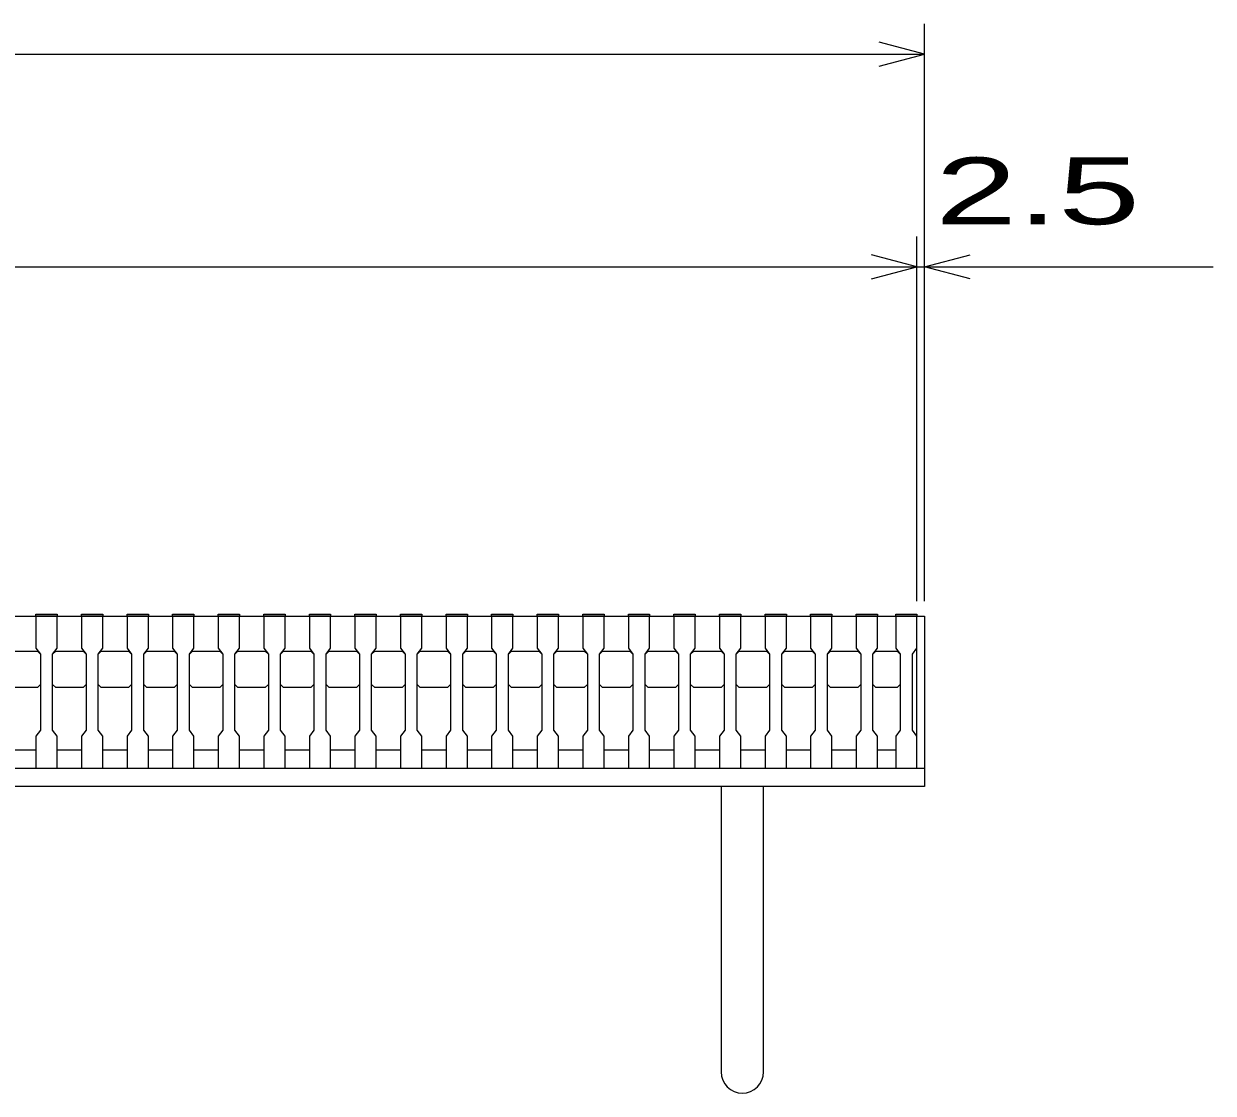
# Model space of a CAD drawing. Units: millimetres, scale not verified. Extents: x -1820 to 1736, y -1282 to 1048.
# Drawn here: x -713 to -321.5, y -724.5 to -372.5 of the extents above; entities that cross this region are included whole.
import ezdxf
from ezdxf.enums import TextEntityAlignment as Align

# ---------------------------------------------------------------- set-up
doc = ezdxf.new("R2010")
doc.units = ezdxf.units.MM
doc.header["$LTSCALE"] = 10
for name, color, linetype, lineweight in [('16', 3, 'Continuous', 25), ('19', 6, 'Continuous', 25), ('22', 4, 'Continuous', 25)]:
    doc.layers.add(name, color=color, linetype=linetype, lineweight=lineweight)
doc.styles.add('ベクトル', font='')
doc.styles.get('ベクトル').set_extended_font_data('ベクトル')

msp = doc.modelspace()

# ---------------------------------------------------------------- linework, layer by layer
at = {"layer": '16'}
for p, q in [((-1414, -567.5), (-419, -567.5)), ((-709, -567.5), (-709, -566.8)), ((-709, -566.8), (-702, -566.8)), ((-709, -567.5), (-709, -578)), ((-702, -567.5), (-709, -567.5)), ((-702, -566.8), (-702, -567.5)), ((-702, -578), (-702, -567.5)), ((-694, -567.5), (-694, -566.8)), ((-694, -566.8), (-687, -566.8)), ((-694, -567.5), (-694, -578)), ((-687, -567.5), (-694, -567.5)), ((-687, -566.8), (-687, -567.5)), ((-687, -578), (-687, -567.5)), ((-679, -567.5), (-679, -566.8)), ((-679, -566.8), (-672, -566.8)), ((-679, -567.5), (-679, -578)), ((-672, -567.5), (-679, -567.5)), ((-672, -566.8), (-672, -567.5)), ((-672, -578), (-672, -567.5)), ((-664, -567.5), (-664, -566.8)), ((-664, -566.8), (-657, -566.8)), ((-664, -567.5), (-664, -578)), ((-657, -567.5), (-664, -567.5)), ((-657, -566.8), (-657, -567.5)), ((-657, -578), (-657, -567.5)), ((-649, -567.5), (-649, -566.8)), ((-649, -566.8), (-642, -566.8)), ((-649, -567.5), (-649, -578)), ((-642, -567.5), (-649, -567.5)), ((-642, -566.8), (-642, -567.5)), ((-642, -578), (-642, -567.5)), ((-634, -567.5), (-634, -566.8)), ((-634, -566.8), (-627, -566.8)), ((-634, -567.5), (-634, -578)), ((-627, -567.5), (-634, -567.5)), ((-627, -566.8), (-627, -567.5)), ((-627, -578), (-627, -567.5)), ((-619, -567.5), (-619, -566.8)), ((-619, -566.8), (-612, -566.8)), ((-619, -567.5), (-619, -578)), ((-612, -567.5), (-619, -567.5)), ((-612, -566.8), (-612, -567.5)), ((-612, -578), (-612, -567.5)), ((-604, -567.5), (-604, -566.8)), ((-604, -566.8), (-597, -566.8)), ((-604, -567.5), (-604, -578)), ((-597, -567.5), (-604, -567.5)), ((-597, -566.8), (-597, -567.5)), ((-597, -578), (-597, -567.5)), ((-589, -567.5), (-589, -566.8)), ((-589, -566.8), (-582, -566.8)), ((-589, -567.5), (-589, -578)), ((-582, -567.5), (-589, -567.5)), ((-582, -566.8), (-582, -567.5)), ((-582, -578), (-582, -567.5)), ((-574, -567.5), (-574, -566.8)), ((-574, -566.8), (-567, -566.8)), ((-574, -567.5), (-574, -578)), ((-567, -567.5), (-574, -567.5)), ((-567, -566.8), (-567, -567.5)), ((-567, -578), (-567, -567.5)), ((-559, -567.5), (-559, -566.8)), ((-559, -566.8), (-552, -566.8)), ((-559, -567.5), (-559, -578)), ((-552, -567.5), (-559, -567.5)), ((-552, -566.8), (-552, -567.5)), ((-552, -578), (-552, -567.5)), ((-544, -567.5), (-544, -566.8)), ((-544, -566.8), (-537, -566.8)), ((-544, -567.5), (-544, -578)), ((-537, -567.5), (-544, -567.5)), ((-537, -566.8), (-537, -567.5)), ((-537, -578), (-537, -567.5)), ((-529, -567.5), (-529, -566.8)), ((-529, -566.8), (-522, -566.8)), ((-529, -567.5), (-529, -578)), ((-522, -567.5), (-529, -567.5)), ((-522, -566.8), (-522, -567.5)), ((-522, -578), (-522, -567.5)), ((-514, -567.5), (-514, -566.8)), ((-514, -566.8), (-507, -566.8)), ((-514, -567.5), (-514, -578)), ((-507, -567.5), (-514, -567.5)), ((-507, -566.8), (-507, -567.5)), ((-507, -578), (-507, -567.5)), ((-499, -567.5), (-499, -566.8)), ((-499, -566.8), (-492, -566.8)), ((-499, -567.5), (-499, -578)), ((-492, -567.5), (-499, -567.5)), ((-492, -566.8), (-492, -567.5)), ((-492, -578), (-492, -567.5)), ((-484, -567.5), (-484, -566.8)), ((-484, -566.8), (-477, -566.8)), ((-484, -567.5), (-484, -578)), ((-477, -567.5), (-484, -567.5)), ((-477, -566.8), (-477, -567.5)), ((-477, -578), (-477, -567.5)), ((-469, -567.5), (-469, -566.8)), ((-469, -566.8), (-462, -566.8)), ((-469, -567.5), (-469, -578)), ((-462, -567.5), (-469, -567.5)), ((-462, -566.8), (-462, -567.5)), ((-462, -578), (-462, -567.5)), ((-454, -567.5), (-454, -566.8)), ((-454, -566.8), (-447, -566.8)), ((-454, -567.5), (-454, -578)), ((-447, -567.5), (-454, -567.5)), ((-447, -566.8), (-447, -567.5)), ((-447, -578), (-447, -567.5)), ((-439, -567.5), (-439, -566.8)), ((-439, -566.8), (-432, -566.8)), ((-439, -567.5), (-439, -578)), ((-432, -567.5), (-439, -567.5)), ((-432, -566.8), (-432, -567.5)), ((-432, -578), (-432, -567.5)), ((-426, -567.5), (-426, -566.8)), ((-426, -566.8), (-419, -566.8)), ((-426, -567.5), (-426, -578)), ((-419, -567.5), (-426, -567.5)), ((-419, -566.8), (-419, -567.5)), ((-419, -578), (-419, -567.5)), ((-419, -611.5), (-419, -567.5)), ((-717.5, -579), (-708.5, -579)), ((-709, -578), (-707.5, -580)), ((-708.5, -579), (-707.5, -580)), ((-703.5, -580), (-702, -578)), ((-703.5, -580), (-702.5, -579)), ((-702.5, -579), (-693.5, -579)), ((-694, -578), (-692.5, -580)), ((-693.5, -579), (-692.5, -580)), ((-688.5, -580), (-687, -578)), ((-688.5, -580), (-687.5, -579)), ((-687.5, -579), (-678.5, -579)), ((-679, -578), (-677.5, -580)), ((-678.5, -579), (-677.5, -580)), ((-673.5, -580), (-672, -578)), ((-673.5, -580), (-672.5, -579)), ((-672.5, -579), (-663.5, -579)), ((-664, -578), (-662.5, -580)), ((-663.5, -579), (-662.5, -580)), ((-658.5, -580), (-657, -578)), ((-658.5, -580), (-657.5, -579)), ((-657.5, -579), (-648.5, -579)), ((-649, -578), (-647.5, -580)), ((-648.5, -579), (-647.5, -580)), ((-643.5, -580), (-642, -578)), ((-643.5, -580), (-642.5, -579)), ((-642.5, -579), (-633.5, -579)), ((-634, -578), (-632.5, -580)), ((-633.5, -579), (-632.5, -580)), ((-628.5, -580), (-627, -578)), ((-628.5, -580), (-627.5, -579)), ((-627.5, -579), (-618.5, -579)), ((-619, -578), (-617.5, -580)), ((-618.5, -579), (-617.5, -580)), ((-613.5, -580), (-612, -578)), ((-613.5, -580), (-612.5, -579)), ((-612.5, -579), (-603.5, -579)), ((-604, -578), (-602.5, -580)), ((-603.5, -579), (-602.5, -580)), ((-598.5, -580), (-597, -578)), ((-598.5, -580), (-597.5, -579)), ((-597.5, -579), (-588.5, -579)), ((-589, -578), (-587.5, -580)), ((-588.5, -579), (-587.5, -580)), ((-583.5, -580), (-582, -578)), ((-583.5, -580), (-582.5, -579)), ((-582.5, -579), (-573.5, -579)), ((-574, -578), (-572.5, -580)), ((-573.5, -579), (-572.5, -580)), ((-568.5, -580), (-567, -578)), ((-568.5, -580), (-567.5, -579)), ((-567.5, -579), (-558.5, -579)), ((-559, -578), (-557.5, -580)), ((-558.5, -579), (-557.5, -580)), ((-553.5, -580), (-552, -578)), ((-553.5, -580), (-552.5, -579)), ((-552.5, -579), (-543.5, -579)), ((-544, -578), (-542.5, -580)), ((-543.5, -579), (-542.5, -580)), ((-538.5, -580), (-537, -578)), ((-538.5, -580), (-537.5, -579)), ((-537.5, -579), (-528.5, -579)), ((-529, -578), (-527.5, -580)), ((-528.5, -579), (-527.5, -580)), ((-523.5, -580), (-522, -578)), ((-523.5, -580), (-522.5, -579)), ((-522.5, -579), (-513.5, -579)), ((-514, -578), (-512.5, -580)), ((-513.5, -579), (-512.5, -580)), ((-508.5, -580), (-507, -578)), ((-508.5, -580), (-507.5, -579)), ((-507.5, -579), (-498.5, -579)), ((-499, -578), (-497.5, -580)), ((-498.5, -579), (-497.5, -580)), ((-493.5, -580), (-492, -578)), ((-493.5, -580), (-492.5, -579)), ((-492.5, -579), (-483.5, -579)), ((-484, -578), (-482.5, -580)), ((-483.5, -579), (-482.5, -580)), ((-478.5, -580), (-477, -578)), ((-478.5, -580), (-477.5, -579)), ((-477.5, -579), (-468.5, -579)), ((-469, -578), (-467.5, -580)), ((-468.5, -579), (-467.5, -580)), ((-463.5, -580), (-462, -578)), ((-463.5, -580), (-462.5, -579)), ((-462.5, -579), (-453.5, -579)), ((-454, -578), (-452.5, -580)), ((-453.5, -579), (-452.5, -580)), ((-448.5, -580), (-447, -578)), ((-448.5, -580), (-447.5, -579)), ((-447.5, -579), (-438.5, -579)), ((-439, -578), (-437.5, -580)), ((-438.5, -579), (-437.5, -580)), ((-433.5, -580), (-432, -578)), ((-433.5, -580), (-432.5, -579)), ((-432.5, -579), (-425.5, -579)), ((-426, -578), (-424.5, -580)), ((-425.5, -579), (-424.5, -580)), ((-420.5, -580), (-419, -578)), ((-707.5, -580), (-707.5, -605)), ((-703.5, -605), (-703.5, -580)), ((-692.5, -580), (-692.5, -605)), ((-688.5, -605), (-688.5, -580)), ((-677.5, -580), (-677.5, -605)), ((-673.5, -605), (-673.5, -580)), ((-662.5, -580), (-662.5, -605)), ((-658.5, -605), (-658.5, -580)), ((-647.5, -580), (-647.5, -605)), ((-643.5, -605), (-643.5, -580)), ((-632.5, -580), (-632.5, -605)), ((-628.5, -605), (-628.5, -580)), ((-617.5, -580), (-617.5, -605)), ((-613.5, -605), (-613.5, -580)), ((-602.5, -580), (-602.5, -605)), ((-598.5, -605), (-598.5, -580)), ((-587.5, -580), (-587.5, -605)), ((-583.5, -605), (-583.5, -580)), ((-572.5, -580), (-572.5, -605)), ((-568.5, -605), (-568.5, -580)), ((-557.5, -580), (-557.5, -605)), ((-553.5, -605), (-553.5, -580)), ((-542.5, -580), (-542.5, -605)), ((-538.5, -605), (-538.5, -580)), ((-527.5, -580), (-527.5, -605)), ((-523.5, -605), (-523.5, -580)), ((-512.5, -580), (-512.5, -605)), ((-508.5, -605), (-508.5, -580)), ((-497.5, -580), (-497.5, -605)), ((-493.5, -605), (-493.5, -580)), ((-482.5, -580), (-482.5, -605)), ((-478.5, -605), (-478.5, -580)), ((-467.5, -580), (-467.5, -605)), ((-463.5, -605), (-463.5, -580)), ((-452.5, -580), (-452.5, -605)), ((-448.5, -605), (-448.5, -580)), ((-437.5, -580), (-437.5, -605)), ((-433.5, -605), (-433.5, -580)), ((-424.5, -580), (-424.5, -605)), ((-420.5, -605), (-420.5, -580)), ((-708.5, -591), (-717.5, -591)), ((-707.5, -590), (-708.5, -591)), ((-702.5, -591), (-703.5, -590)), ((-693.5, -591), (-702.5, -591)), ((-692.5, -590), (-693.5, -591)), ((-687.5, -591), (-688.5, -590)), ((-678.5, -591), (-687.5, -591)), ((-677.5, -590), (-678.5, -591)), ((-672.5, -591), (-673.5, -590)), ((-663.5, -591), (-672.5, -591)), ((-662.5, -590), (-663.5, -591)), ((-657.5, -591), (-658.5, -590)), ((-648.5, -591), (-657.5, -591)), ((-647.5, -590), (-648.5, -591)), ((-642.5, -591), (-643.5, -590)), ((-633.5, -591), (-642.5, -591)), ((-632.5, -590), (-633.5, -591)), ((-627.5, -591), (-628.5, -590)), ((-618.5, -591), (-627.5, -591)), ((-617.5, -590), (-618.5, -591)), ((-612.5, -591), (-613.5, -590)), ((-603.5, -591), (-612.5, -591)), ((-602.5, -590), (-603.5, -591)), ((-597.5, -591), (-598.5, -590)), ((-588.5, -591), (-597.5, -591)), ((-587.5, -590), (-588.5, -591)), ((-582.5, -591), (-583.5, -590)), ((-573.5, -591), (-582.5, -591)), ((-572.5, -590), (-573.5, -591)), ((-567.5, -591), (-568.5, -590)), ((-558.5, -591), (-567.5, -591)), ((-557.5, -590), (-558.5, -591)), ((-552.5, -591), (-553.5, -590)), ((-543.5, -591), (-552.5, -591)), ((-542.5, -590), (-543.5, -591)), ((-537.5, -591), (-538.5, -590)), ((-528.5, -591), (-537.5, -591)), ((-527.5, -590), (-528.5, -591)), ((-522.5, -591), (-523.5, -590)), ((-513.5, -591), (-522.5, -591)), ((-512.5, -590), (-513.5, -591)), ((-507.5, -591), (-508.5, -590)), ((-498.5, -591), (-507.5, -591)), ((-497.5, -590), (-498.5, -591)), ((-492.5, -591), (-493.5, -590)), ((-483.5, -591), (-492.5, -591)), ((-482.5, -590), (-483.5, -591)), ((-477.5, -591), (-478.5, -590)), ((-468.5, -591), (-477.5, -591)), ((-467.5, -590), (-468.5, -591)), ((-462.5, -591), (-463.5, -590)), ((-453.5, -591), (-462.5, -591)), ((-452.5, -590), (-453.5, -591)), ((-447.5, -591), (-448.5, -590)), ((-438.5, -591), (-447.5, -591)), ((-437.5, -590), (-438.5, -591)), ((-432.5, -591), (-433.5, -590)), ((-425.5, -591), (-432.5, -591)), ((-424.5, -590), (-425.5, -591)), ((-707.5, -605), (-709, -607)), ((-702, -607), (-703.5, -605)), ((-692.5, -605), (-694, -607)), ((-687, -607), (-688.5, -605)), ((-677.5, -605), (-679, -607)), ((-672, -607), (-673.5, -605)), ((-662.5, -605), (-664, -607)), ((-657, -607), (-658.5, -605)), ((-647.5, -605), (-649, -607)), ((-642, -607), (-643.5, -605)), ((-632.5, -605), (-634, -607)), ((-627, -607), (-628.5, -605)), ((-617.5, -605), (-619, -607)), ((-612, -607), (-613.5, -605)), ((-602.5, -605), (-604, -607)), ((-597, -607), (-598.5, -605)), ((-587.5, -605), (-589, -607)), ((-582, -607), (-583.5, -605)), ((-572.5, -605), (-574, -607)), ((-567, -607), (-568.5, -605)), ((-557.5, -605), (-559, -607)), ((-552, -607), (-553.5, -605)), ((-542.5, -605), (-544, -607)), ((-537, -607), (-538.5, -605)), ((-527.5, -605), (-529, -607)), ((-522, -607), (-523.5, -605)), ((-512.5, -605), (-514, -607)), ((-507, -607), (-508.5, -605)), ((-497.5, -605), (-499, -607)), ((-492, -607), (-493.5, -605)), ((-482.5, -605), (-484, -607)), ((-477, -607), (-478.5, -605)), ((-467.5, -605), (-469, -607)), ((-462, -607), (-463.5, -605)), ((-452.5, -605), (-454, -607)), ((-447, -607), (-448.5, -605)), ((-437.5, -605), (-439, -607)), ((-432, -607), (-433.5, -605)), ((-424.5, -605), (-426, -607)), ((-419, -607), (-420.5, -605)), ((-709, -607), (-709, -617.5)), ((-702, -617.5), (-702, -607)), ((-694, -607), (-694, -617.5)), ((-687, -617.5), (-687, -607)), ((-679, -607), (-679, -617.5)), ((-672, -617.5), (-672, -607)), ((-664, -607), (-664, -617.5)), ((-657, -617.5), (-657, -607)), ((-649, -607), (-649, -617.5)), ((-642, -617.5), (-642, -607)), ((-634, -607), (-634, -617.5)), ((-627, -617.5), (-627, -607)), ((-619, -607), (-619, -617.5)), ((-612, -617.5), (-612, -607)), ((-604, -607), (-604, -617.5)), ((-597, -617.5), (-597, -607)), ((-589, -607), (-589, -617.5)), ((-582, -617.5), (-582, -607)), ((-574, -607), (-574, -617.5)), ((-567, -617.5), (-567, -607)), ((-559, -607), (-559, -617.5)), ((-552, -617.5), (-552, -607)), ((-544, -607), (-544, -617.5)), ((-537, -617.5), (-537, -607)), ((-529, -607), (-529, -617.5)), ((-522, -617.5), (-522, -607)), ((-514, -607), (-514, -617.5)), ((-507, -617.5), (-507, -607)), ((-499, -607), (-499, -617.5)), ((-492, -617.5), (-492, -607)), ((-484, -607), (-484, -617.5)), ((-477, -617.5), (-477, -607)), ((-469, -607), (-469, -617.5)), ((-462, -617.5), (-462, -607)), ((-454, -607), (-454, -617.5)), ((-447, -617.5), (-447, -607)), ((-439, -607), (-439, -617.5)), ((-432, -617.5), (-432, -607)), ((-426, -607), (-426, -617.5)), ((-419, -617.5), (-419, -607)), ((-717, -611.5), (-709, -611.5)), ((-702, -611.5), (-694, -611.5)), ((-687, -611.5), (-679, -611.5)), ((-672, -611.5), (-664, -611.5)), ((-657, -611.5), (-649, -611.5)), ((-642, -611.5), (-634, -611.5)), ((-627, -611.5), (-619, -611.5)), ((-612, -611.5), (-604, -611.5)), ((-597, -611.5), (-589, -611.5)), ((-582, -611.5), (-574, -611.5)), ((-567, -611.5), (-559, -611.5)), ((-552, -611.5), (-544, -611.5)), ((-537, -611.5), (-529, -611.5)), ((-522, -611.5), (-514, -611.5)), ((-507, -611.5), (-499, -611.5)), ((-492, -611.5), (-484, -611.5)), ((-477, -611.5), (-469, -611.5)), ((-462, -611.5), (-454, -611.5)), ((-447, -611.5), (-439, -611.5)), ((-432, -611.5), (-426, -611.5)), ((-709, -617.5), (-702, -617.5)), ((-694, -617.5), (-687, -617.5)), ((-679, -617.5), (-672, -617.5)), ((-664, -617.5), (-657, -617.5)), ((-649, -617.5), (-642, -617.5)), ((-634, -617.5), (-627, -617.5)), ((-619, -617.5), (-612, -617.5)), ((-604, -617.5), (-597, -617.5)), ((-589, -617.5), (-582, -617.5)), ((-574, -617.5), (-567, -617.5)), ((-559, -617.5), (-552, -617.5)), ((-544, -617.5), (-537, -617.5)), ((-529, -617.5), (-522, -617.5)), ((-514, -617.5), (-507, -617.5)), ((-499, -617.5), (-492, -617.5)), ((-484, -617.5), (-477, -617.5)), ((-469, -617.5), (-462, -617.5)), ((-454, -617.5), (-447, -617.5)), ((-439, -617.5), (-432, -617.5)), ((-426, -617.5), (-419, -617.5))]:
    msp.add_line(p, q, dxfattribs=at)
at = {"layer": '19'}
for p, q in [((-419, -567.5), (-416.5, -567.5)), ((-416.5, -567.5), (-416.5, -617.5)), ((-1416.5, -617.5), (-416.5, -617.5)), ((-416.5, -617.5), (-416.5, -623.5)), ((-416.5, -623.5), (-1416.5, -623.5)), ((-483.5, -623.5), (-483.5, -717.5)), ((-469.5, -717.5), (-469.5, -623.5))]:
    msp.add_line(p, q, dxfattribs=at)
msp.add_arc((-476.5, -717.5), 7, 180, 0, dxfattribs=at)
at = {"layer": '22'}
for p, q in [((-416.5, -562.5), (-416.5, -372.5)), ((-416.5, -382.5), (-431.5, -378.5)), ((-1416.5, -382.5), (-416.5, -382.5)), ((-431.5, -386.5), (-416.5, -382.5)), ((-419, -562.5), (-419, -442.5)), ((-416.5, -562.5), (-416.5, -442.5)), ((-419, -452.5), (-434, -448.5)), ((-416.5, -452.5), (-401.5, -448.5)), ((-1414, -452.5), (-419, -452.5)), ((-434, -456.5), (-419, -452.5)), ((-419, -452.5), (-416.5, -452.5)), ((-401.5, -456.5), (-416.5, -452.5)), ((-416.5, -452.5), (-321.5, -452.5))]:
    msp.add_line(p, q, dxfattribs=at)

# ---------------------------------------------------------------- texts
at = {"layer": '22', "color": 2, "style": 'ベクトル', "width": 1.65}
msp.add_text(' 2.5 ', height=21.99, dxfattribs=at).set_placement((-426.5, -427.5), align=Align.MIDDLE_LEFT)

doc.saveas('drawing.dxf')
